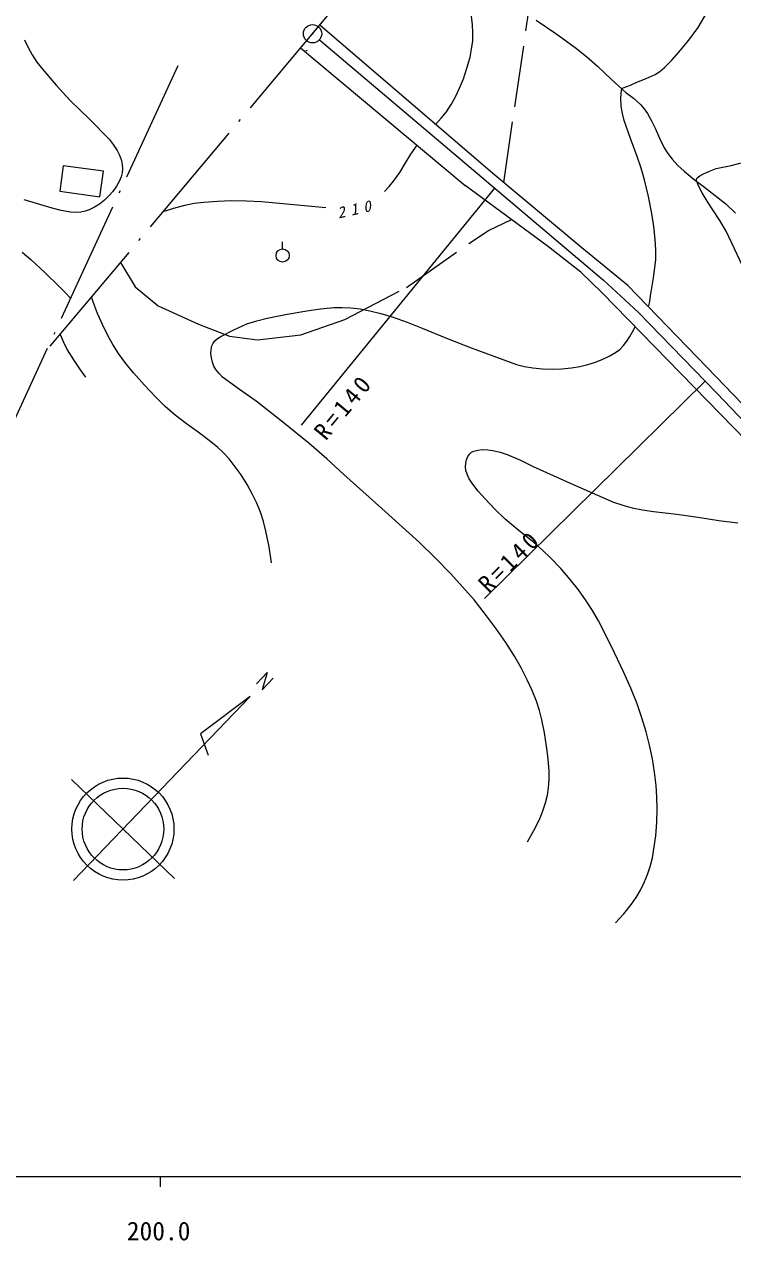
# Model space of a CAD drawing. Units: millimetres, scale not verified. Extents: x 62629 to 702629, y 4380 to 364380.
# Drawn here: x 277304 to 346718, y 183095 to 302240 of the extents above; entities that cross this region are included whole.
import ezdxf
from ezdxf.enums import TextEntityAlignment as Align

# ---------------------------------------------------------------- set-up
doc = ezdxf.new("R2010")
doc.units = ezdxf.units.MM
doc.header["$LTSCALE"] = 1000
doc.linetypes.add('DASHED', pattern=[7.5, 6, -1.5])
doc.linetypes.add('LONG_DASHED_DOTTED', pattern=[15.25, 12, -1.5, 0.25, -1.5])
doc.layers.add('S-SUV', color=7, linetype='Continuous', lineweight=13)
doc.styles.add('ＭＳ ゴシック', font='')
doc.styles.get('ＭＳ ゴシック').set_extended_font_data('MS Gothic')

msp = doc.modelspace()

# ---------------------------------------------------------------- linework, layer by layer
at = {"layer": 'S-SUV', "linetype": 'LONG_DASHED_DOTTED'}
for p, q in [((279853, 270716), (331947, 332757)), ((292342, 298171), (254984, 217251))]:
    msp.add_line(p, q, dxfattribs=at)
at = {"layer": 'S-SUV', "linetype": 'DASHED'}
for p, q in [((324283, 286754), (330845, 331444)), ((322785, 282037), (325043, 283127)), ((320851, 280772), (322785, 282037)), ((314748, 276455), (320851, 280772)), ((286727, 278902), (288181, 276530)), ((288181, 276530), (290414, 274669)), ((308720, 273330), (314748, 276455)), ((290414, 274669), (294358, 272883)), ((294358, 272883), (297409, 271693)), ((304404, 271841), (308720, 273330)), ((297409, 271693), (300162, 271321)), ((300162, 271321), (304404, 271841))]:
    msp.add_line(p, q, dxfattribs=at)
at = {"layer": 'S-SUV'}
for p, q in [((321237, 302177), (321105, 303337)), ((327470, 302650), (329390, 301330)), ((343344, 301928), (344220, 303435)), ((323226, 287640), (306266, 302172)), ((321268, 301392), (321237, 302177)), ((342419, 300696), (343344, 301928)), ((277327, 300720), (277668, 299969)), ((306234, 300734), (334056, 277191)), ((321139, 299817), (321239, 300618)), ((321239, 300618), (321268, 301392)), ((329390, 301330), (331269, 299965)), ((341457, 299513), (342419, 300696)), ((277668, 299969), (278061, 299247)), ((278061, 299247), (278542, 298526)), ((304383, 299929), (320513, 286464)), ((320979, 299031), (321139, 299817)), ((331269, 299965), (332390, 299082)), ((332390, 299082), (333471, 298154)), ((340767, 298736), (341457, 299513)), ((278542, 298526), (279074, 297836)), ((320326, 296897), (320680, 297952)), ((320680, 297952), (320979, 299031)), ((333471, 298154), (334834, 296844)), ((339595, 297632), (340033, 298000)), ((340033, 298000), (340767, 298736)), ((279074, 297836), (280418, 296288)), ((319964, 295998), (320326, 296897)), ((334834, 296844), (336242, 295573)), ((337320, 296582), (338235, 296921)), ((338235, 296921), (339125, 297315)), ((339125, 297315), (339595, 297632)), ((280418, 296288), (281806, 294779)), ((319553, 295135), (319964, 295998)), ((335770, 294993), (335815, 295812)), ((335815, 295812), (335875, 295934)), ((335875, 295934), (335991, 296028)), ((335991, 296028), (336690, 296286)), ((336242, 295573), (336989, 294995)), ((336690, 296286), (337320, 296582)), ((281806, 294779), (283730, 292907)), ((318665, 293677), (319131, 294385)), ((319131, 294385), (319553, 295135)), ((335787, 294222), (335770, 294993)), ((336989, 294995), (337696, 294372)), ((337696, 294372), (338060, 293956)), ((318164, 293043), (318665, 293677)), ((335907, 293515), (335787, 294222)), ((336088, 292820), (335907, 293515)), ((338060, 293956), (338385, 293491)), ((338385, 293491), (338773, 292798)), ((283730, 292907), (285622, 290983)), ((317616, 292447), (318164, 293043)), ((336697, 291045), (336088, 292820)), ((338773, 292798), (339113, 292065)), ((339113, 292065), (339536, 291091)), ((285622, 290983), (286027, 290457)), ((337362, 289291), (336697, 291045)), ((339536, 291091), (340014, 290143)), ((286027, 290457), (286393, 289881)), ((286393, 289881), (286631, 289409)), ((314627, 288616), (315179, 289528)), ((315179, 289528), (315784, 290412)), ((340014, 290143), (340372, 289579)), ((340372, 289579), (340787, 289040)), ((281121, 288395), (280778, 285892)), ((285050, 287857), (281121, 288395)), ((286631, 289409), (286814, 288914)), ((286814, 288914), (286903, 288512)), ((286903, 288512), (286932, 288107)), ((314086, 287728), (314627, 288616)), ((337758, 288152), (337362, 289291)), ((340787, 289040), (341349, 288424)), ((341349, 288424), (341960, 287845)), ((345103, 288111), (346585, 288422)), ((346585, 288422), (348072, 288798)), ((284707, 285354), (285050, 287857)), ((286788, 287310), (286591, 286832)), ((286890, 287705), (286788, 287310)), ((286932, 288107), (286890, 287705)), ((313493, 286868), (314086, 287728)), ((331930, 280347), (323226, 287640)), ((338093, 287005), (337758, 288152)), ((341960, 287845), (342939, 287037)), ((343185, 287065), (343248, 287198)), ((343248, 287198), (343489, 287390)), ((343489, 287390), (343799, 287555)), ((343799, 287555), (344460, 287869)), ((344460, 287869), (345103, 288111)), ((286336, 286372), (285989, 285878)), ((286591, 286832), (286336, 286372)), ((304479, 262986), (323415, 286195)), ((312584, 285866), (313059, 286345)), ((313059, 286345), (313493, 286868)), ((328546, 280545), (320513, 286464)), ((338471, 285371), (338093, 287005)), ((342939, 287037), (343956, 286276)), ((343182, 286910), (343185, 287065)), ((343428, 286293), (343182, 286910)), ((343712, 285742), (343428, 286293)), ((343956, 286276), (345013, 285486)), ((280024, 284241), (277282, 285060)), ((280778, 285892), (284707, 285354)), ((285158, 285012), (284676, 284639)), ((285600, 285430), (285158, 285012)), ((285989, 285878), (285600, 285430)), ((293944, 284713), (294884, 284836)), ((294884, 284836), (296244, 284933)), ((296244, 284933), (297616, 284970)), ((297616, 284970), (299083, 284960)), ((299083, 284960), (300548, 284890)), ((300548, 284890), (303703, 284592)), ((338791, 283722), (338471, 285371)), ((344211, 284904), (343712, 285742)), ((344780, 284067), (344211, 284904)), ((345013, 285486), (346031, 284651)), ((280921, 284019), (280024, 284241)), ((281834, 283855), (280921, 284019)), ((282345, 283819), (281834, 283855)), ((282841, 283845), (282345, 283819)), ((283257, 283927), (282841, 283845)), ((283658, 284067), (283257, 283927)), ((284181, 284326), (283658, 284067)), ((284676, 284639), (284181, 284326)), ((290919, 283894), (291961, 284242)), ((291961, 284242), (293026, 284533)), ((293026, 284533), (293944, 284713)), ((303703, 284592), (306857, 284308)), ((338991, 282449), (338791, 283722)), ((345455, 283036), (344780, 284067)), ((346031, 284651), (347004, 283748)), ((339130, 281176), (338991, 282449)), ((346079, 281970), (345455, 283036)), ((347987, 277960), (346079, 281970)), ((302615, 280246), (302615, 280941)), ((331834, 277962), (328546, 280545)), ((336434, 276671), (331930, 280347)), ((339184, 280165), (339130, 281176)), ((339178, 279165), (339184, 280165)), ((277079, 279923), (277949, 279191)), ((277949, 279191), (279348, 277898)), ((338954, 277412), (339178, 279165)), ((279348, 277898), (280706, 276561)), ((333910, 275974), (331834, 277962)), ((280706, 276561), (281268, 275994)), ((334056, 277191), (337467, 274047)), ((344173, 268669), (336434, 276671)), ((338666, 275644), (338954, 277412)), ((281268, 275994), (281835, 275418)), ((284180, 274703), (283881, 275513)), ((354204, 255117), (333910, 275974)), ((338593, 275091), (338666, 275644)), ((284489, 273911), (284180, 274703)), ((303046, 273839), (304995, 274169)), ((304995, 274169), (306321, 274358)), ((306321, 274358), (307650, 274487)), ((307650, 274487), (308467, 274508)), ((308467, 274508), (309286, 274469)), ((309286, 274469), (310221, 274360)), ((310221, 274360), (311147, 274191)), ((311147, 274191), (312255, 273920)), ((337467, 274047), (345160, 266120)), ((338465, 274571), (338593, 275091)), ((284958, 272821), (284489, 273911)), ((297840, 272321), (299093, 272887)), ((299093, 272887), (300095, 273198)), ((300095, 273198), (301113, 273452)), ((301113, 273452), (303046, 273839)), ((312255, 273920), (313346, 273591)), ((313346, 273591), (314825, 273065)), ((314825, 273065), (316293, 272480)), ((280818, 271865), (281132, 271100)), ((285479, 271760), (284958, 272821)), ((285984, 270870), (285479, 271760)), ((296233, 271467), (296559, 271674)), ((296559, 271674), (297840, 272321)), ((316293, 272480), (318682, 271495)), ((336357, 271192), (336645, 271658)), ((336645, 271658), (336907, 272134)), ((336907, 272134), (337176, 272617)), ((281132, 271100), (281500, 270362)), ((286541, 270009), (285984, 270870)), ((295612, 270377), (295689, 270741)), ((295689, 270741), (295799, 270999)), ((295799, 270999), (295963, 271225)), ((295963, 271225), (296233, 271467)), ((318682, 271495), (321104, 270561)), ((321104, 270561), (323311, 269719)), ((335644, 270404), (336023, 270764)), ((336023, 270764), (336357, 271192)), ((281500, 270362), (282116, 269362)), ((282116, 269362), (282788, 268385)), ((287254, 269032), (286541, 270009)), ((295595, 269996), (295612, 270377)), ((295635, 269566), (295595, 269996)), ((295732, 269153), (295635, 269566)), ((323311, 269719), (325536, 268934)), ((333274, 269139), (333999, 269427)), ((333999, 269427), (334628, 269733)), ((334628, 269733), (335228, 270092)), ((335228, 270092), (335644, 270404)), ((282788, 268385), (283036, 268036)), ((288017, 268088), (287254, 269032)), ((289083, 266883), (288017, 268088)), ((295881, 268772), (295732, 269153)), ((296084, 268419), (295881, 268772)), ((296389, 268035), (296084, 268419)), ((325536, 268934), (326331, 268739)), ((326331, 268739), (327139, 268602)), ((327139, 268602), (328087, 268508)), ((328087, 268508), (329041, 268473)), ((329041, 268473), (329978, 268503)), ((329978, 268503), (330923, 268594)), ((330923, 268594), (331734, 268722)), ((331734, 268722), (332531, 268909)), ((332531, 268909), (333274, 269139)), ((374483, 237041), (344173, 268669)), ((283036, 268036), (283286, 267688)), ((296738, 267691), (296389, 268035)), ((298375, 266474), (296738, 267691)), ((322407, 245983), (344014, 267300)), ((290189, 265722), (289083, 266883)), ((291122, 264818), (290189, 265722)), ((300020, 265326), (298375, 266474)), ((345160, 266120), (373462, 236467)), ((292095, 263959), (291122, 264818)), ((302648, 263272), (300020, 265326)), ((293197, 263096), (292095, 263959)), ((294338, 262279), (293197, 263096)), ((295299, 261578), (294338, 262279)), ((305233, 261175), (302648, 263272)), ((296221, 260833), (295299, 261578)), ((306948, 259690), (305233, 261175)), ((296816, 260273), (296221, 260833)), ((297368, 259671), (296816, 260273)), ((320650, 259596), (320775, 259896)), ((320775, 259896), (320951, 260160)), ((320951, 260160), (321134, 260318)), ((321134, 260318), (321364, 260433)), ((321364, 260433), (321760, 260535)), ((321760, 260535), (322180, 260578)), ((322180, 260578), (322711, 260571)), ((322711, 260571), (323231, 260504)), ((323231, 260504), (323941, 260329)), ((323941, 260329), (324631, 260097)), ((324631, 260097), (325913, 259549)), ((297979, 258904), (297368, 259671)), ((298546, 258098), (297979, 258904)), ((308623, 258159), (306948, 259690)), ((320535, 258901), (320561, 259245)), ((320582, 258524), (320535, 258901)), ((320561, 259245), (320650, 259596)), ((325913, 259549), (327180, 258941)), ((327180, 258941), (331094, 257166)), ((299135, 257161), (298546, 258098)), ((312330, 254809), (308623, 258159)), ((320688, 258167), (320582, 258524)), ((320890, 257727), (320688, 258167)), ((321145, 257318), (320890, 257727)), ((299670, 256196), (299135, 257161)), ((300086, 255330), (299670, 256196)), ((321780, 256518), (321145, 257318)), ((322460, 255759), (321780, 256518)), ((331094, 257166), (335046, 255439)), ((300440, 254453), (300086, 255330)), ((323411, 254752), (322460, 255759)), ((335046, 255439), (335942, 255134)), ((335942, 255134), (336859, 254887)), ((300738, 253536), (300440, 254453)), ((316031, 251467), (312330, 254809)), ((324409, 253785), (323411, 254752)), ((325796, 252610), (324409, 253785)), ((336859, 254887), (337897, 254679)), ((337897, 254679), (338955, 254529)), ((338955, 254529), (341246, 254254)), ((341246, 254254), (343527, 253919)), ((343527, 253919), (345373, 253634)), ((300979, 252600), (300738, 253536)), ((301283, 251047), (300979, 252600)), ((327224, 251481), (325796, 252610)), ((345373, 253634), (347238, 253408)), ((317581, 249965), (316031, 251467)), ((328084, 250737), (327224, 251481)), ((301528, 249486), (301283, 251047)), ((328897, 249955), (328084, 250737)), ((319090, 248419), (317581, 249965)), ((329863, 248929), (328897, 249955)), ((320255, 247154), (319090, 248419)), ((330785, 247860), (329863, 248929)), ((331595, 246840), (330785, 247860)), ((321373, 245851), (320255, 247154)), ((332356, 245785), (331595, 246840)), ((322504, 244440), (321373, 245851)), ((332988, 244813), (332356, 245785)), ((323581, 242998), (322504, 244440)), ((333563, 243818), (332988, 244813)), ((334832, 241302), (333563, 243818)), ((324480, 241688), (323581, 242998)), ((325322, 240353), (324480, 241688)), ((336046, 238759), (334832, 241302)), ((325984, 239208), (325322, 240353)), ((300040, 237626), (301110, 238738)), ((301110, 238738), (300614, 237067)), ((326587, 238044), (325984, 239208)), ((336731, 237227), (336046, 238759)), ((300614, 237067), (301682, 238189)), ((327068, 236999), (326587, 238044)), ((337356, 235681), (336731, 237227)), ((299452, 236385), (282119, 218370)), ((299452, 236385), (294571, 232755)), ((327488, 235940), (327068, 236999)), ((327788, 235031), (327488, 235940)), ((328027, 234116), (327788, 235031)), ((337830, 234312), (337356, 235681)), ((328287, 232835), (328027, 234116)), ((338245, 232934), (337830, 234312)), ((294571, 232755), (295319, 230648)), ((328488, 231546), (328287, 232835)), ((338582, 231616), (338245, 232934)), ((328638, 230306), (328488, 231546)), ((338858, 230295), (338582, 231616)), ((328727, 229075), (328638, 230306)), ((339067, 228991), (338858, 230295)), ((328731, 228267), (328727, 229075)), ((339216, 227680), (339067, 228991)), ((292017, 218561), (281928, 228267)), ((328674, 227463), (328731, 228267)), ((339295, 226532), (339216, 227680)), ((328380, 225992), (328557, 226723)), ((328557, 226723), (328674, 227463)), ((339313, 225394), (339295, 226532)), ((327810, 224430), (328123, 225200)), ((328123, 225200), (328380, 225992)), ((339273, 224077), (339313, 225394)), ((327240, 223276), (327810, 224430)), ((339174, 222759), (339273, 224077)), ((326617, 222149), (327240, 223276)), ((338845, 220592), (339038, 221665)), ((339038, 221665), (339174, 222759)), ((338637, 219757), (338845, 220592)), ((338374, 218948), (338637, 219757)), ((337685, 217422), (338055, 218168)), ((338055, 218168), (338374, 218948)), ((337268, 216714), (337685, 217422)), ((336042, 215113), (336801, 216041)), ((336801, 216041), (337268, 216714)), ((335242, 214230), (336042, 215113)), ((62629, 189380), (601629, 189380)), ((290629, 189380), (290629, 188380))]:
    msp.add_line(p, q, dxfattribs=at)
for centre, radius in [((305547, 301315), 896), ((305547, 301315), 27), ((304951, 299660), 31.2), ((304951, 299660), 25), ((304951, 299660), 18.8), ((304951, 299660), 12.5), ((304951, 299660), 6.2), ((302615, 279591), 645), ((286972, 223414), 5000), ((286972, 223414), 4000)]:
    msp.add_circle(centre, radius, dxfattribs=at)

# ---------------------------------------------------------------- texts
at = {"layer": 'S-SUV', "style": 'ＭＳ ゴシック'}
msp.add_text('200.0', height=1833, dxfattribs=at).set_placement((287348, 182575), align=Align.BOTTOM_LEFT)
at = {"layer": 'S-SUV', "attachment_point": 7, "style": 'ＭＳ ゴシック'}
for s, insert, char_height, rotation in [('\\T1.73;\\Q15;210', (308098, 283197), 1100, 12.6), ('\\T1.3;R=140', (306869, 261369), 1686, 50.4), ('\\T1.3;R=140', (322817, 246435), 1686, 44.7)]:
    msp.add_mtext(s, dxfattribs=dict(at, insert=insert, char_height=char_height, rotation=rotation))

doc.saveas('drawing.dxf')
